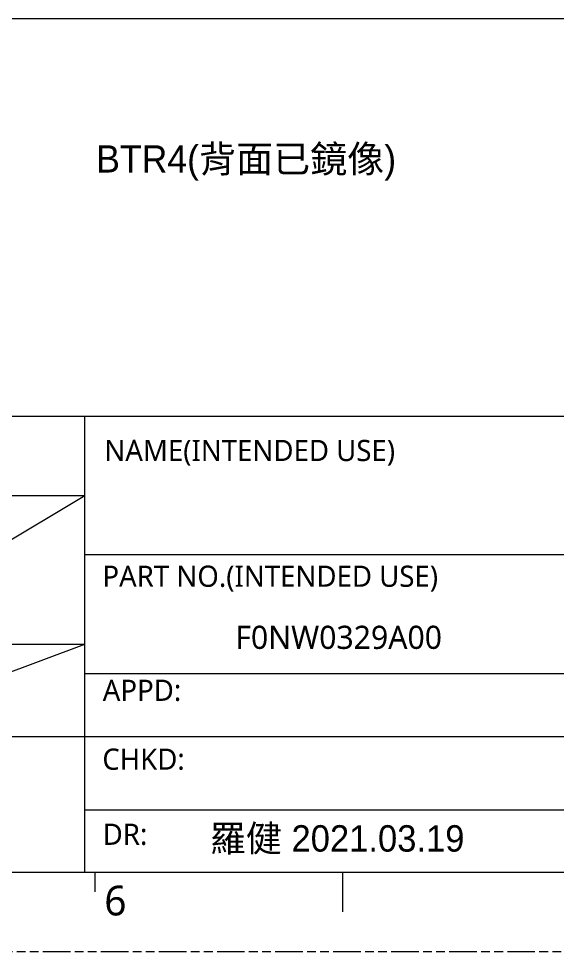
# Model space of a CAD drawing. Extents: x 2541 to 3941, y 2348 to 3338.
# Drawn here: x 3493.1 to 3678.6, y 2347.8 to 2669 of the extents above; entities that cross this region are included whole.
import ezdxf

# ---------------------------------------------------------------- set-up
doc = ezdxf.new("R2010")
doc.units = 0
doc.linetypes.add('PHANTOM', pattern=[29.5, 9.5, -1.5, 3, -1.5, 3, -1.5, 9.5])
doc.layers.get('0').update_dxf_attribs({"lineweight": 0})
doc.layers.add('0PAPERF', color=2, linetype='PHANTOM', lineweight=0, plot=False)
doc.layers.add('DIM', color=100, linetype='Continuous', lineweight=15)
doc.layers.add('備註', color=1, linetype='Continuous', lineweight=0)
doc.styles.add('SIMPLEX', font='simplex.shx')
doc.styles.get("Standard").update_dxf_attribs({"font": 'simplex.shx', "height": 2.7})

msp = doc.modelspace()

# ---------------------------------------------------------------- linework, layer by layer
msp.add_line((3435.94795, 2669.01688), (3689.94795, 2669.01688))
at = {"color": 0, "lineweight": 0}
for p, q in [((3266.71246, 2532.15172), (3898.1404, 2532.15172)), ((3266.71246, 2504.84673), (3515.87051, 2504.84673)), ((3430.54241, 2453.64987), (3515.87051, 2504.84673)), ((3898.1404, 2484.36798), (3515.87051, 2484.36798)), ((3266.71246, 2453.64987), (3515.87051, 2453.64987)), ((3430.54241, 2421.71673), (3515.87051, 2453.64987)), ((3898.1404, 2443.41049), (3515.87051, 2443.41049)), ((3683.11358, 2421.71673), (3430.54241, 2421.71673))]:
    msp.add_line(p, q, dxfattribs=at)
at = {"lineweight": 0}
for p, q in [((3515.87051, 2375.14801), (3515.87051, 2532.15172)), ((3515.87051, 2396.63027), (3683.11358, 2396.63027)), ((2580.67453, 2375.14801), (3898.1404, 2375.14801)), ((3519.28363, 2375.14801), (3519.28363, 2368.32177)), ((3604.61173, 2375.14801), (3604.61173, 2361.49552))]:
    msp.add_line(p, q, dxfattribs=at)
at = {"color": 0}
msp.add_line((3889.33451, 2484.36798), (3515.87051, 2484.36798), dxfattribs=at)
msp.add_lwpolyline([(3515.87051, 2532.15172), (3898.1404, 2532.15172), (3898.1404, 2484.36798), (3515.87051, 2484.36798)], close=True, dxfattribs=at)
at = {"layer": '0PAPERF'}
msp.add_line((2641.54843, 2375.14801), (3898.1404, 2375.14801), dxfattribs=at)
at = {"layer": '備註', "color": 2, "linetype": 'PHANTOM', "lineweight": 0}
msp.add_line((2541.41878, 2347.84302), (3941.15578, 2347.84302), dxfattribs=at)

# ---------------------------------------------------------------- texts
at = {"color": 0}
for s, insert, char_height, width, attachment_point in [('{\\fMicrosoft JhengHei|b0|i0|c136|p0;NAME(INTENDED USE)}', (3522.59722, 2523.96224), 7.2913157, 144.1993513, 1), ('{\\fMicrosoft JhengHei|b0|i0|c136|p0;PART NO.(INTENDED USE)}', (3521.93943, 2480.65924), 7.2913157, 147.7737505, 1), ('{\\fMicrosoft JhengHei|b0|i0|c136|p18;\\C256;F0NW0329A00}', (3603.30713, 2455.92406), 7.9774098, 134.7188365, 5), ('{\\fMicrosoft JhengHei|b0|i0|c136|p0;APPD:}', (3522.05925, 2441.37939), 7.2913157, 33.9148735, 1), ('{\\fMicrosoft JhengHei|b0|i0|c136|p0;CHKD:}', (3521.91565, 2417.6612), 7.2913157, 33.9148735, 1), ('{\\fMicrosoft JhengHei|b0|i0|c136|p0;DR:}', (3522.03835, 2391.80375), 7.2913157, 33.9148735, 1)]:
    msp.add_mtext(s, dxfattribs=dict(at, insert=insert, char_height=char_height, width=width, attachment_point=attachment_point))
at = {"lineweight": 0, "insert": (3558.93538, 2391.28147), "char_height": 9.1, "width": 624.1473254, "attachment_point": 1, "style": 'SIMPLEX'}
msp.add_mtext('{\\fPMingLiU|b0|i0|c136|p2;羅健 2021.03.19}', dxfattribs=at)
at = {"layer": 'DIM', "insert": (3522.60067, 2370.44052), "char_height": 10.239372, "width": 6.2340332, "attachment_point": 1}
msp.add_mtext('{\\fMicrosoft JhengHei|b0|i0|c136|p0;\\C0;6}', dxfattribs=at)
at = {"layer": '備註', "linetype": 'Continuous', "insert": (3519.81914, 2625.39277), "char_height": 9.36, "width": 179.6026799, "attachment_point": 1}
msp.add_mtext('{\\fPMingLiU|b0|i0|c136|p0;BTR4(背面已鏡像)}', dxfattribs=at)

doc.saveas('drawing.dxf')
